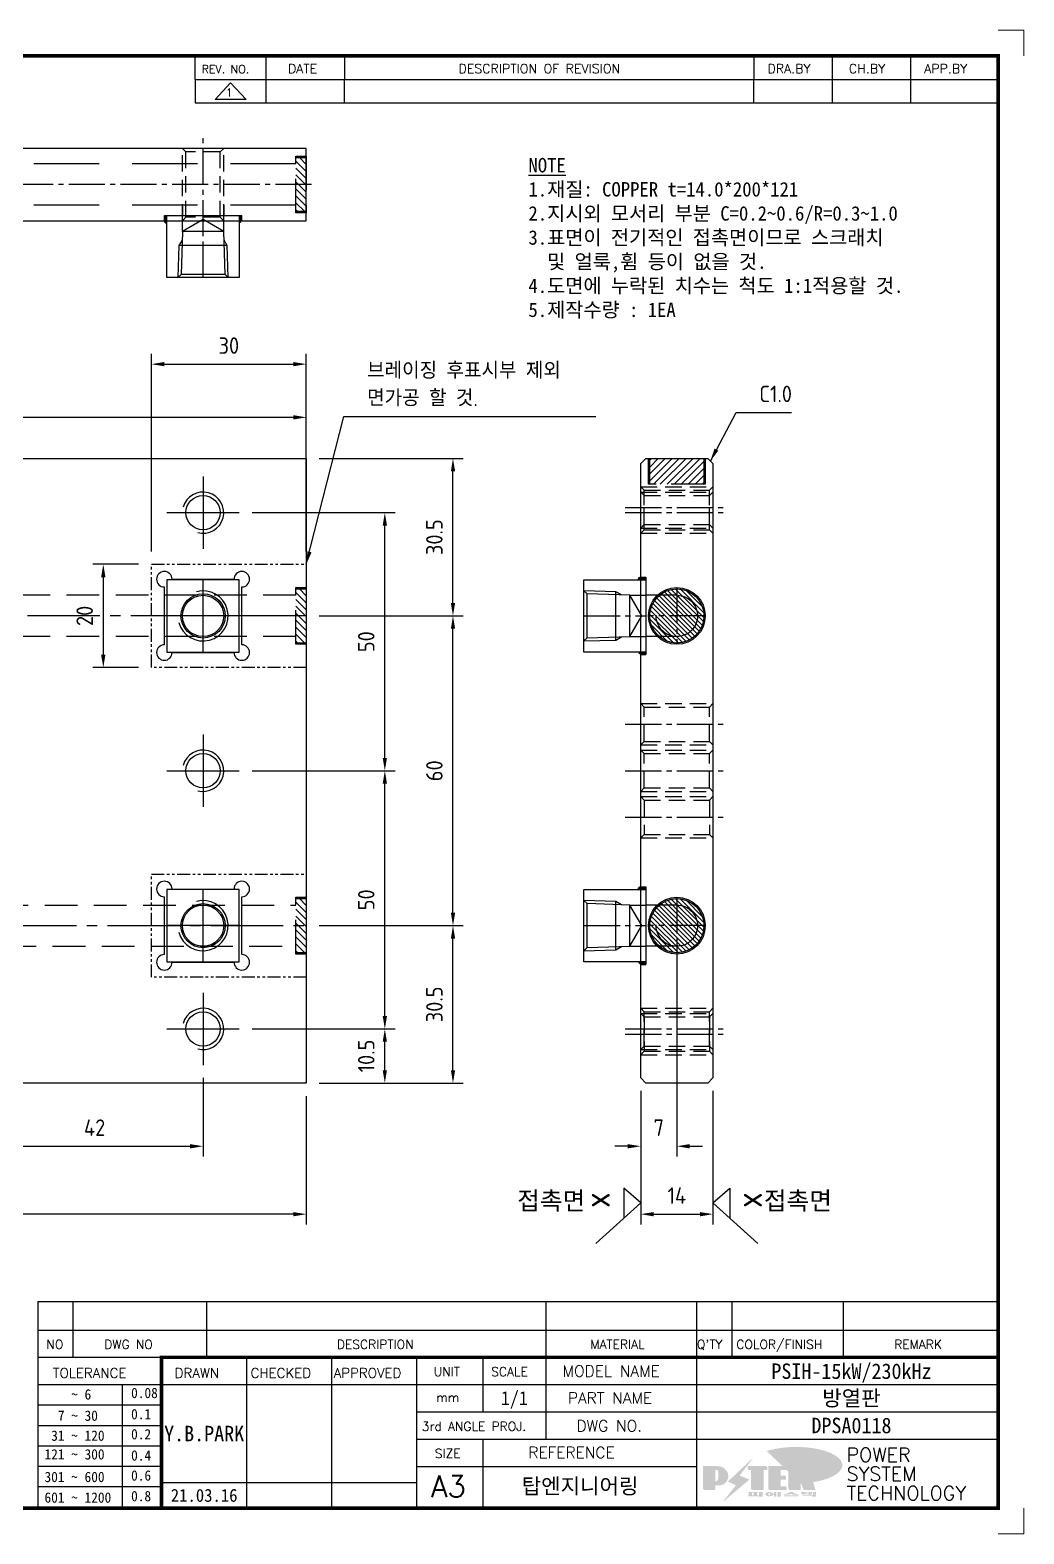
# Model space of a CAD drawing. Header units: millimetres. Extents: x -4251 to 2609, y -1673 to 4048.
# Drawn here: x -4023.9 to -3831.4, y -1277.8 to -986.5 of the extents above; entities that cross this region are included whole.
import ezdxf
from ezdxf.enums import TextEntityAlignment as Align

# ---------------------------------------------------------------- set-up
doc = ezdxf.new("R2010")
doc.units = ezdxf.units.MM
for name, pattern in [('CENTER', [50.8, 31.75, -6.35, 6.35, -6.35]), ('CENTER1', [10, 7, -1, 1, -1]), ('HIDDEN2', [4.7625, 3.175, -1.5875]), ('HIDDENX2', [19.05, 12.7, -6.35]), ('PHANTOMX2', [5, 2.5, -0.5, 0.5, -0.5, 0.5, -0.5])]:
    doc.linetypes.add(name, pattern=pattern)
for name, color, linetype in [('CENTER', 1, 'CENTER'), ('FORMAT-1', 7, 'Continuous'), ('line', 3, 'Continuous'), ('THIN', 3, 'Continuous')]:
    doc.layers.add(name, color=color, linetype=linetype)
doc.styles.add('HAN', font='')
doc.styles.add('RC', font='simplex.shx')
doc.styles.add('ROMANT', font='simplex.shx')
doc.styles.add('RT', font='simplex.shx', dxfattribs={"oblique": 15})
doc.styles.get("Standard").update_dxf_attribs({"font": 'ISOCP.SHX', "bigfont": 'WHGTXT.SHX'})
doc.styles.get('HAN').set_extended_font_data('GulimChe')
doc.dimstyles.new('PS-1', dxfattribs={"dimtxt": 3.2, "dimasz": 2.5, "dimexe": 2, "dimexo": 2.5, "dimgap": 2, "dimtad": 1, "dimtoh": 1, "dimrnd": 0.05, "dimzin": 12, "dimdsep": 46, "dimtxsty": 'Standard', "dimcen": 0, "dimclrt": 2, "dimazin": 3, "dimtfac": 1, "dimtofl": 0, "dimtmove": 0, "dimatfit": 3, "dimfxl": 0, "dimtolj": 1, "dimtzin": 0, "dimarcsym": 0})

# ---------------------------------------------------------------- blocks, each defined once
blk = doc.blocks.new('A$C3721125D')
h = blk.add_hatch(color=256)
h.paths.add_polyline_path([(0, 7), (0, 7.5), (-1, 7.5), (-1, 7)])
h.paths.add_polyline_path([(-1, 7), (-1, 7.5, 0.414214), (-1.5, 7)])
h = blk.add_hatch(color=256)
h.paths.add_polyline_path([(0, -7), (0, -7.5), (-1, -7.5), (-1, -7)])
h.paths.add_polyline_path([(-1, -7), (-1, -7.5, -0.414214), (-1.5, -7)])
at = {"color": 2, "linetype": 'HIDDENX2'}
for p, q in [((-5.8, -4.67), (-5.8, 4.67)), ((-3.08, 4), (0, 4)), ((-3.08, -4), (-3.08, 4)), ((-3.08, -4), (0, -4))]:
    blk.add_line(p, q, dxfattribs=at)
at = {"color": 1, "linetype": 'CENTER1'}
blk.add_line((-12, 0, 0), (0, 0, 0), dxfattribs=at)
at = {"color": 1}
blk.add_lwpolyline([(0, 7), (0, -7), (-12, -7), (-12, 7)], close=True, dxfattribs=at)
at = {"color": 2, "linetype": 'HIDDENX2'}
for points in [[(-4.74, 4.06), (-5.8, 4.67), (-12, 4.86)], [(-12, -4.86), (-11.4, -4.26), (-11.4, 4.26), (-12, 4.86)], [(-11.4, -4.26), (-3.08, -4), (-0.77, 0), (-3.08, 4), (-11.4, 4.26)], [(-12, -4.86), (-5.8, -4.67), (-4.74, -4.06)]]:
    blk.add_lwpolyline(points, dxfattribs=at)
blk.add_arc((-1, 7), 0.5, 90, 180)
blk = doc.blocks.new('A$C421973F8')
at = {"color": 1}
blk.add_lwpolyline([(-7, 7), (-7, -7), (7, -7), (7, 7)], close=True, dxfattribs=at)
blk.add_circle((0, 0), 4.28)
blk.add_circle((0, 0), 4, dxfattribs=at)
at = {"layer": 'CENTER'}
for p, q in [((0, -4.86), (0, 4.86)), ((4.86, 0), (-4.86, 0))]:
    blk.add_line(p, q, dxfattribs=at)
at = {"layer": 'THIN'}
blk.add_arc((0, 0), 4.86, 195, 105, dxfattribs=at)
blk = doc.blocks.new('*D536')
at = {"color": 0, "linetype": 'ByBlock', "lineweight": -2}
for p, q in [((-4032.38, -1190.44), (-4032.38, -1204.67)), ((-3990.38, -1189.44), (-3990.38, -1204.67)), ((-4029.88, -1202.67), (-3992.88, -1202.67))]:
    blk.add_line(p, q, dxfattribs=at)
at = {"color": 0}
for points in [[(-4029.88, -1202.26), (-4029.88, -1203.09), (-4032.38, -1202.67)], [(-3992.88, -1202.26), (-3992.88, -1203.09), (-3990.38, -1202.67)]]:
    blk.add_solid(points, dxfattribs=at)
at = {"layer": 'DEFPOINTS', "color": 0}
for p in [(-4032.38, -1187.94, 0), (-3990.38, -1186.94, 0), (-3990.38, -1202.67)]:
    blk.add_point(p, dxfattribs=at)
at = {"color": 2, "insert": (-4011.38, -1199.07), "char_height": 3.2, "attachment_point": 5}
blk.add_mtext('\\A1;42', dxfattribs=at)
blk = doc.blocks.new('*D541')
at = {"color": 0, "linetype": 'ByBlock', "lineweight": -2}
for p, q in [((-3980.88, -1179.94), (-3953.17, -1179.94)), ((-3955.17, -1187.94), (-3955.17, -1182.44)), ((-3967.88, -1190.44), (-3953.17, -1190.44))]:
    blk.add_line(p, q, dxfattribs=at)
at = {"color": 0}
for points in [[(-3955.58, -1182.44), (-3954.75, -1182.44), (-3955.17, -1179.94)], [(-3955.58, -1187.94), (-3954.75, -1187.94), (-3955.17, -1190.44)]]:
    blk.add_solid(points, dxfattribs=at)
at = {"layer": 'DEFPOINTS', "color": 0}
for p in [(-3983.38, -1179.94, 0), (-3955.17, -1179.94), (-3970.38, -1190.44, 0)]:
    blk.add_point(p, dxfattribs=at)
at = {"color": 2, "insert": (-3958.77, -1185.19), "char_height": 3.2, "attachment_point": 5, "rotation": 90}
blk.add_mtext('\\A1;10.5', dxfattribs=at)
blk = doc.blocks.new('*D542')
at = {"color": 0, "linetype": 'ByBlock', "lineweight": -2}
for p, q in [((-3980.88, -1129.94), (-3953.17, -1129.94)), ((-3955.17, -1177.44), (-3955.17, -1132.44)), ((-3980.88, -1179.94), (-3953.17, -1179.94))]:
    blk.add_line(p, q, dxfattribs=at)
at = {"color": 0}
for points in [[(-3955.58, -1132.44), (-3954.75, -1132.44), (-3955.17, -1129.94)], [(-3955.58, -1177.44), (-3954.75, -1177.44), (-3955.17, -1179.94)]]:
    blk.add_solid(points, dxfattribs=at)
at = {"layer": 'DEFPOINTS', "color": 0}
for p in [(-3983.38, -1129.94, 0), (-3955.17, -1129.94), (-3983.38, -1179.94, 0)]:
    blk.add_point(p, dxfattribs=at)
at = {"color": 2, "insert": (-3958.77, -1154.94), "char_height": 3.2, "attachment_point": 5, "rotation": 90}
blk.add_mtext('\\A1;50', dxfattribs=at)
blk = doc.blocks.new('*D543')
at = {"color": 0, "linetype": 'ByBlock', "lineweight": -2}
for p, q in [((-3980.88, -1079.94), (-3953.17, -1079.94)), ((-3955.17, -1127.44), (-3955.17, -1082.44)), ((-3980.88, -1129.94), (-3953.17, -1129.94))]:
    blk.add_line(p, q, dxfattribs=at)
at = {"color": 0}
for points in [[(-3955.58, -1082.44), (-3954.75, -1082.44), (-3955.17, -1079.94)], [(-3955.58, -1127.44), (-3954.75, -1127.44), (-3955.17, -1129.94)]]:
    blk.add_solid(points, dxfattribs=at)
at = {"layer": 'DEFPOINTS', "color": 0}
for p in [(-3983.38, -1079.94, 0), (-3955.17, -1079.94), (-3983.38, -1129.94, 0)]:
    blk.add_point(p, dxfattribs=at)
at = {"color": 2, "insert": (-3958.77, -1104.94), "char_height": 3.2, "attachment_point": 5, "rotation": 90}
blk.add_mtext('\\A1;50', dxfattribs=at)
blk = doc.blocks.new('*D544')
at = {"color": 0, "linetype": 'ByBlock', "lineweight": -2}
for p, q in [((-3967.88, -1159.94), (-3939.97, -1159.94)), ((-3941.97, -1187.94), (-3941.97, -1162.44)), ((-3967.88, -1190.44), (-3939.97, -1190.44))]:
    blk.add_line(p, q, dxfattribs=at)
at = {"color": 0}
for points in [[(-3942.38, -1162.44), (-3941.55, -1162.44), (-3941.97, -1159.94)], [(-3942.38, -1187.94), (-3941.55, -1187.94), (-3941.97, -1190.44)]]:
    blk.add_solid(points, dxfattribs=at)
at = {"layer": 'DEFPOINTS', "color": 0}
for p in [(-3970.38, -1159.94, 0), (-3941.97, -1159.94), (-3970.38, -1190.44, 0)]:
    blk.add_point(p, dxfattribs=at)
at = {"color": 2, "insert": (-3945.57, -1175.19), "char_height": 3.2, "attachment_point": 5, "rotation": 90}
blk.add_mtext('\\A1;30.5', dxfattribs=at)
blk = doc.blocks.new('*D545')
at = {"color": 0, "linetype": 'ByBlock', "lineweight": -2}
for p, q in [((-3967.88, -1099.94), (-3939.97, -1099.94)), ((-3941.97, -1157.44), (-3941.97, -1102.44)), ((-3967.88, -1159.94), (-3939.97, -1159.94))]:
    blk.add_line(p, q, dxfattribs=at)
at = {"color": 0}
for points in [[(-3942.38, -1102.44), (-3941.55, -1102.44), (-3941.97, -1099.94)], [(-3942.38, -1157.44), (-3941.55, -1157.44), (-3941.97, -1159.94)]]:
    blk.add_solid(points, dxfattribs=at)
at = {"layer": 'DEFPOINTS', "color": 0}
for p in [(-3970.38, -1099.94, 0), (-3941.97, -1099.94), (-3970.38, -1159.94, 0)]:
    blk.add_point(p, dxfattribs=at)
at = {"color": 2, "insert": (-3945.57, -1129.94), "char_height": 3.2, "attachment_point": 5, "rotation": 90}
blk.add_mtext('\\A1;60', dxfattribs=at)
blk = doc.blocks.new('*D546')
at = {"color": 0, "linetype": 'ByBlock', "lineweight": -2}
for p, q in [((-4170.38, -1192.94), (-4170.38, -1217.83)), ((-3970.38, -1192.94), (-3970.38, -1217.83)), ((-3972.88, -1215.83), (-4167.88, -1215.83))]:
    blk.add_line(p, q, dxfattribs=at)
at = {"color": 0}
for points in [[(-4167.88, -1215.42), (-4167.88, -1216.25), (-4170.38, -1215.83)], [(-3972.88, -1215.42), (-3972.88, -1216.25), (-3970.38, -1215.83)]]:
    blk.add_solid(points, dxfattribs=at)
at = {"layer": 'DEFPOINTS', "color": 0}
for p in [(-4170.38, -1190.44, 0), (-3970.38, -1190.44, 0), (-4170.38, -1215.83)]:
    blk.add_point(p, dxfattribs=at)
at = {"color": 2, "insert": (-4070.38, -1212.23), "char_height": 3.2, "attachment_point": 5}
blk.add_mtext('\\A1;200', dxfattribs=at)
blk = doc.blocks.new('*D548')
at = {"color": 0, "linetype": 'ByBlock', "lineweight": -2}
for p, q in [((-4148.88, -1065.26), (-4148.88, -1059.48)), ((-3970.38, -1066.94), (-3970.38, -1059.48)), ((-3972.88, -1061.48), (-4146.38, -1061.48))]:
    blk.add_line(p, q, dxfattribs=at)
at = {"color": 0}
for points in [[(-4146.38, -1061.06), (-4146.38, -1061.9), (-4148.88, -1061.48)], [(-3972.88, -1061.06), (-3972.88, -1061.9), (-3970.38, -1061.48)]]:
    blk.add_solid(points, dxfattribs=at)
at = {"layer": 'DEFPOINTS', "color": 0}
for p in [(-4148.88, -1061.48), (-4148.88, -1067.76, 0), (-3970.38, -1069.44, 0)]:
    blk.add_point(p, dxfattribs=at)
at = {"color": 2, "insert": (-4059.63, -1057.88), "char_height": 3.2, "attachment_point": 5}
blk.add_mtext('\\A1;178.5', dxfattribs=at)
blk = doc.blocks.new('*D529')
at = {"color": 0, "linetype": 'ByBlock', "lineweight": -2}
for p, q in [((-3967.88, -1069.44), (-3939.97, -1069.44)), ((-3941.97, -1097.44), (-3941.97, -1071.94)), ((-3967.88, -1099.94), (-3939.97, -1099.94))]:
    blk.add_line(p, q, dxfattribs=at)
at = {"color": 0}
for points in [[(-3942.38, -1071.94), (-3941.55, -1071.94), (-3941.97, -1069.44)], [(-3942.38, -1097.44), (-3941.55, -1097.44), (-3941.97, -1099.94)]]:
    blk.add_solid(points, dxfattribs=at)
at = {"layer": 'DEFPOINTS', "color": 0}
for p in [(-3970.38, -1069.44, 0), (-3941.97, -1069.44), (-3970.38, -1099.94, 0)]:
    blk.add_point(p, dxfattribs=at)
at = {"color": 2, "insert": (-3945.57, -1084.69), "char_height": 3.2, "attachment_point": 5, "rotation": 90}
blk.add_mtext('\\A1;30.5', dxfattribs=at)
blk = doc.blocks.new('*D549')
at = {"color": 0, "linetype": 'ByBlock', "lineweight": -2}
for p, q in [((-3898.61, -1162.44), (-3898.61, -1204.67)), ((-3905.61, -1191.94), (-3905.61, -1204.67)), ((-3908.11, -1202.67), (-3910.61, -1202.67)), ((-3896.11, -1202.67), (-3893.61, -1202.67))]:
    blk.add_line(p, q, dxfattribs=at)
at = {"color": 0}
for points in [[(-3908.11, -1202.26), (-3908.11, -1203.09), (-3905.61, -1202.67)], [(-3896.11, -1202.26), (-3896.11, -1203.09), (-3898.61, -1202.67)]]:
    blk.add_solid(points, dxfattribs=at)
at = {"layer": 'DEFPOINTS', "color": 0}
for p in [(-3898.61, -1159.94, 0), (-3905.61, -1189.44, 0), (-3898.61, -1202.67)]:
    blk.add_point(p, dxfattribs=at)
at = {"color": 2, "insert": (-3902.11, -1199.07), "char_height": 3.2, "attachment_point": 5}
blk.add_mtext('\\A1;7', dxfattribs=at)
blk = doc.blocks.new('*D530')
at = {"color": 0, "linetype": 'ByBlock', "lineweight": -2}
for p, q in [((-3905.61, -1191.94), (-3905.61, -1217.83)), ((-3891.61, -1191.94), (-3891.61, -1217.83)), ((-3903.11, -1215.83), (-3894.11, -1215.83))]:
    blk.add_line(p, q, dxfattribs=at)
at = {"color": 0}
for points in [[(-3903.11, -1215.42), (-3903.11, -1216.25), (-3905.61, -1215.83)], [(-3894.11, -1215.42), (-3894.11, -1216.25), (-3891.61, -1215.83)]]:
    blk.add_solid(points, dxfattribs=at)
at = {"layer": 'DEFPOINTS', "color": 0}
for p in [(-3905.61, -1189.44, 0), (-3891.61, -1189.44, 0), (-3891.61, -1215.83)]:
    blk.add_point(p, dxfattribs=at)
at = {"color": 2, "insert": (-3898.61, -1212.23), "char_height": 3.2, "attachment_point": 5}
blk.add_mtext('\\A1;14', dxfattribs=at)
blk = doc.blocks.new('*D550')
at = {"color": 0, "linetype": 'ByBlock', "lineweight": -2}
for p, q in [((-4000.38, -1087.44), (-4000.38, -1049.18)), ((-3997.88, -1051.18), (-3972.88, -1051.18)), ((-3970.38, -1087.44), (-3970.38, -1049.18))]:
    blk.add_line(p, q, dxfattribs=at)
at = {"color": 0}
for points in [[(-3997.88, -1050.76), (-3997.88, -1051.59), (-4000.38, -1051.18)], [(-3972.88, -1050.76), (-3972.88, -1051.59), (-3970.38, -1051.18)]]:
    blk.add_solid(points, dxfattribs=at)
at = {"layer": 'DEFPOINTS', "color": 0}
for p in [(-3970.38, -1051.18), (-4000.38, -1089.94, 0), (-3970.38, -1089.94, 0)]:
    blk.add_point(p, dxfattribs=at)
at = {"color": 2, "insert": (-3985.38, -1047.58), "char_height": 3.2, "attachment_point": 5}
blk.add_mtext('\\A1;30', dxfattribs=at)
blk = doc.blocks.new('*D551')
at = {"color": 0, "linetype": 'ByBlock', "lineweight": -2}
for p, q in [((-4002.88, -1089.94), (-4011.7, -1089.94)), ((-4009.7, -1092.44), (-4009.7, -1107.44)), ((-4002.88, -1109.94), (-4011.7, -1109.94))]:
    blk.add_line(p, q, dxfattribs=at)
at = {"color": 0}
for points in [[(-4010.12, -1092.44), (-4009.28, -1092.44), (-4009.7, -1089.94)], [(-4010.12, -1107.44), (-4009.28, -1107.44), (-4009.7, -1109.94)]]:
    blk.add_solid(points, dxfattribs=at)
at = {"layer": 'DEFPOINTS', "color": 0}
for p in [(-4000.38, -1089.94, 0), (-4009.7, -1109.94), (-4000.38, -1109.94, 0)]:
    blk.add_point(p, dxfattribs=at)
at = {"color": 2, "insert": (-4013.3, -1099.94), "char_height": 3.2, "attachment_point": 5, "rotation": 90}
blk.add_mtext('\\A1;20', dxfattribs=at)
blk = doc.blocks.new('A$C6A5E3453')
at = {"color": 1, "linetype": 'CENTER1'}
blk.add_line((0, -12, 0), (0, 0, 0), dxfattribs=at)
at = {"color": 2, "linetype": 'HIDDENX2'}
for p, q in [((-4, -3.08), (-4, 0)), ((4, -3.08), (4, 0)), ((4.67, -5.8), (-4.67, -5.8)), ((4, -3.08), (-4, -3.08))]:
    blk.add_line(p, q, dxfattribs=at)
at = {"color": 1}
blk.add_lwpolyline([(-7, 0), (7, 0), (7, -12), (-7, -12)], close=True, dxfattribs=at)
at = {"color": 2, "linetype": 'HIDDENX2'}
for points in [[(4.26, -11.4), (4, -3.08), (0, -0.77), (-4, -3.08), (-4.26, -11.4)], [(-4.06, -4.74), (-4.67, -5.8), (-4.86, -12)], [(4.86, -12), (4.67, -5.8), (4.06, -4.74)], [(4.86, -12), (4.26, -11.4), (-4.26, -11.4), (-4.86, -12)]]:
    blk.add_lwpolyline(points, dxfattribs=at)
blk = doc.blocks.new('re3')
at = {"color": 180}
for p, q in [((0, 0), (0, -4.55)), ((6.87, -0.64), (3.86, -3.91)), ((6.87, -0.64), (9.88, -3.91)), ((13.74, -4.55), (13.74, 0)), ((28.97, -4.55), (28.97, 0)), ((108.25, -4.55), (108.25, 0)), ((123.49, -4.55), (123.49, 0)), ((138.64, -4.55), (138.64, 0)), ((0, -4.55), (155.53, -4.55)), ((9.88, -3.91), (3.86, -3.91))]:
    blk.add_line(p, q, dxfattribs=at)
at = {"color": 2, "style": 'RC', "oblique": 15}
blk.add_attdef('REV.NO', text='', height=1.56, dxfattribs=at).set_placement((6.59, -2.56), align=Align.MIDDLE_CENTER)
blk.add_attdef('-1', text='', height=1.56, dxfattribs=at).set_placement((9.37, -1.66), align=Align.MIDDLE_LEFT)
at = {"color": 2, "style": 'HAN'}
for tag, p in [('REV.-DATE', (21.36, -2.28)), ('DRA.BY', (115.87, -2.28)), ('CH.BY', (131.07, -2.28)), ('APP.BY', (147.09, -2.28))]:
    blk.add_attdef(tag, text='', height=2.5, dxfattribs=at).set_placement(p, align=Align.MIDDLE_CENTER)
blk.add_attdef('DESCRIPTION-OF-REVISION', text='', height=2.5, dxfattribs=at).set_placement((31.61, -2.28), align=Align.MIDDLE_LEFT)
blk = doc.blocks.new('no3')
at = {"color": 180}
for p, q in [((0, 5.5), (0, 0)), ((0, 5.5), (186, 5.5)), ((6.79, 5.5), (6.79, 0)), ((32.74, 0.11), (32.74, 5.5)), ((98.4, 5.5), (98.4, 0)), ((127.61, 5.5), (127.61, 0)), ((134.43, 5.5), (134.43, 0)), ((155.98, 5.5), (155.98, 0))]:
    blk.add_line(p, q, dxfattribs=at)
at = {"color": 2, "style": 'RT', "oblique": 15}
blk.add_attdef('NO', text='', height=1.74, dxfattribs=at).set_placement((3.38, 2.51), align=Align.MIDDLE_CENTER)
at = {"color": 2, "style": 'HAN'}
for tag, p in [('PART-NO', (19.76, 2.75)), ('MATERIAL', (111.38, 2.75)), ("Q'TY", (131.02, 2.75)), ('COLOR/FINISH', (145.2, 2.75)), ('REMARK', (170.76, 2.75))]:
    blk.add_attdef(tag, text='', height=2.9, dxfattribs=at).set_placement(p, align=Align.MIDDLE_CENTER)
blk.add_attdef('DESCRIPTION', text='', height=2.9, dxfattribs=at).set_placement((34.51, 2.75), align=Align.MIDDLE_LEFT)
blk = doc.blocks.new('new LOGO')
at = {"layer": 'line'}
h = blk.add_hatch(color=250, dxfattribs=at)
h.paths.add_polyline_path([(44.5, 69.4), (46.6, 69.4, -0.129793), (52, 68, 0.221832), (43.6, 71.9), (41.5, 71.9), (41.5, 27.9), (43.6, 27.9, 0.02048), (44.5, 28)], flags=17)
h.paths.add_polyline_path([(44.5, 13.9), (57.3, 13.9, 0.72362), (77.1, 73.9, -0.679777), (54.3, 16.4), (41.5, 16.4), (41.5, -0.1), (3, -0.1), (3, -2.6), (44.5, -2.6)])
h.paths.add_polyline_path([(117.9, 14.2), (71.5, -44.4), (77.1, -39.6), (120.8, 15.6), (92, 28.9), (173.3, 106), (177.5, 111.4), (89.1, 27.6)])
h.paths.add_polyline_path([(162.7, 71.9), (162.7, 69.4), (172.5, 69.4), (172.5, 71.9)], flags=17)
h.paths.add_polyline_path([(217.7, 69.4), (230.5, 69.4), (230.5, 80.4), (227.5, 80.4), (227.5, 71.9), (214.7, 71.9), (214.7, -0.1), (175.5, -0.1), (175.5, -2.6), (217.7, -2.6)])
h.paths.add_polyline_path([(297.8, 46.6), (294.8, 46.6), (294.8, 37.4), (276, 37.4), (276, 10.9), (279, 10.9), (279, 34.9), (297.8, 34.9)])
h.paths.add_polyline_path([(300, 8.4), (297, 8.4), (297, -0.1), (237.5, -0.1), (237.5, -2.6), (300, -2.6)])
h.paths.add_polyline_path([(297.8, 80.4), (294.8, 80.4), (294.8, 71.9), (276, 71.9), (276, 49.1), (279, 49.1), (279, 69.4), (297.8, 69.4)])
h.paths.add_polyline_path([(350.2, 80.4), (347.2, 80.4), (347.2, 61.6), (350.2, 63.5)])
h.paths.add_polyline_path([(350.2, 26.7), (347.2, 35.2), (347.2, -0.1), (308.5, -0.1), (308.5, -2.6), (350.2, -2.6)])
h.paths.add_polyline_path([(402.7, 80.4), (396.5, 80.4), (379.6, 66.8), (400.5, -0.1), (361.8, -0.1), (362.7, -2.6), (403.5, -2.6), (382.6, 64.3)])
blk.add_hatch(color=5, dxfattribs=at).paths.add_polyline_path([(166.3, 35), (131, 49), (180.4, 112.7), (92, 28.9), (120.8, 15.6), (74.4, -43)])
h = blk.add_hatch(color=253, dxfattribs=at)
edge = h.paths.add_edge_path()
edge.add_ellipse((333.9, 86.4), major_axis=(-165.9, 0), ratio=0.39426, start_angle=111.5127, end_angle=334.469)
edge.add_ellipse((314.1, 81.2), major_axis=(-153.7, 0), ratio=0.40699, start_angle=121.3066, end_angle=327.7437, ccw=False)
edge.add_line((394, 27.8), (394.7, 25.6))
h = blk.add_hatch(color=1, dxfattribs=at)
h.paths.add_polyline_path([(41.5, 16.4), (54.3, 16.4, 1), (54.3, 82.9), (0, 82.9), (0, -0.1), (41.5, -0.1)])
h.paths.add_polyline_path([(41.5, 27.9), (41.5, 71.9), (43.6, 71.9, -0.414214), (54.6, 60.9), (54.6, 38.9, -0.414214), (43.6, 27.9)], flags=16)
h.paths.add_polyline_path([(214.7, 71.9), (227.5, 71.9), (227.5, 82.9), (159.7, 82.9), (159.7, 71.9), (172.5, 71.9), (172.5, -0.1), (214.7, -0.1)])
h.paths.add_polyline_path([(276, 37.4), (294.8, 37.4), (294.8, 49.1), (276, 49.1), (276, 71.9), (294.8, 71.9), (294.8, 82.9), (234.5, 82.9), (234.5, -0.1), (297, -0.1), (297, 10.9), (276, 10.9)])
h.paths.add_polyline_path([(347.2, 35.2), (359.7, -0.1), (400.5, -0.1), (379.6, 66.8), (399.7, 82.9), (380.6, 82.9), (347.2, 61.6), (347.2, 82.9), (305.5, 82.9), (305.5, -0.1), (347.2, -0.1)])
h = blk.add_hatch(color=250, dxfattribs=at)
edge = h.paths.add_edge_path()
edge.add_ellipse((237.8, -17.6), major_axis=(-14.3, 0), ratio=0.526336, start_angle=192.2456, end_angle=269.0748)
edge.add_line((238.1, -10.1), (237.6, -10.1))
edge.add_ellipse((237.8, -17.6), major_axis=(-14.3, 0), ratio=0.526336, start_angle=270.9252, end_angle=449.0748)
edge.add_line((237.6, -25.1), (238.1, -25.1))
edge.add_ellipse((237.8, -17.6), major_axis=(-14.3, 0), ratio=0.526336, start_angle=450.9252, end_angle=527.7544)
edge.add_line((251.7, -19.2), (254.1, -19.2))
edge.add_line((254.1, -19.2), (254.1, -27.1))
edge.add_line((254.1, -27.1), (263.1, -27.1))
edge.add_line((263.1, -27.1), (263.1, -10.1))
edge.add_line((263.1, -10.1), (254.1, -10.1))
edge.add_line((254.1, -10.1), (254.1, -16))
edge.add_line((254.1, -16), (251.7, -16))
h.paths.add_polyline_path([(241, -16.4), (241, -18.7, -1), (234.4, -18.7), (234.4, -16.4, -1)], flags=16)
h.paths.add_polyline_path([(278.2, -10.1), (268.1, -10.1), (268.1, -27.1), (278.2, -27.1)])
h.paths.add_polyline_path([(310.3, -10.1), (310.3, -11.1, -0.157169), (289.3, -17.5), (294, -19.9, 0.128407), (316.3, -15.9, 0.128407), (338.6, -19.9), (343.3, -17.5, -0.157169), (322.2, -11.1), (322.2, -10.1)])
h.paths.add_polyline_path([(342.1, -25.1), (342.1, -22.3), (290.4, -22.3), (290.4, -25.1)])
h.paths.add_polyline_path([(352, -10.1), (352, -16.2, 0.414214), (354, -18.2), (378.7, -18.2), (378.7, -19.6), (390.2, -19.6), (390.2, -10.1), (378.7, -10.1), (378.7, -13.6), (374.7, -13.6), (374.7, -15.1), (378.7, -15.1), (378.7, -16.2), (364.7, -16.2), (364.7, -15.1), (371.2, -15.1), (371.2, -13.6), (364.7, -13.6), (364.7, -12.6), (374.7, -12.6), (374.7, -10.1)])
h.paths.add_polyline_path([(393.8, -10.1), (393.8, -19.6), (405, -19.6), (405, -10.1)])
h.paths.add_polyline_path([(405, -27.1), (405, -20.9), (356.8, -20.9), (356.8, -23), (391.8, -23), (391.8, -27.1)])
h.paths.add_polyline_path([(200.4, -10.1), (200.4, -22.3), (193.2, -22.3), (193.2, -12.6), (196.6, -12.6), (196.6, -10.1), (161, -10.1), (161, -12.6), (164.5, -12.6), (164.5, -22.3), (161, -22.3), (161, -25.1), (200.4, -25.1), (200.4, -27.1), (213.9, -27.1), (213.9, -10.1)])
h.paths.add_polyline_path([(182, -12.6), (175.6, -12.6), (175.6, -22.3), (182, -22.3)], flags=17)
blk = doc.blocks.new('format-3')
at = {"color": 3, "lineweight": 9}
for p, q in [((414.5, 291.3), (419.5, 291.3)), ((419.5, 286.3), (419.5, 291.3)), ((419.5, 5), (419.5, 0)), ((414.5, 0), (419.5, 0))]:
    blk.add_line(p, q, dxfattribs=at)
at = {"color": 180}
for p, q in [((258.97, 281.75), (258.97, 286.3)), ((272.71, 281.75), (272.71, 286.3)), ((287.94, 281.75), (287.94, 286.3)), ((367.22, 281.75), (367.22, 286.3)), ((382.45, 281.75), (382.45, 286.3)), ((397.61, 281.75), (397.61, 286.3)), ((258.97, 281.75), (414.5, 281.75)), ((228.5, 39.49), (228.5, 5)), ((228.5, 39.49), (414.5, 39.49)), ((235.29, 39.49), (235.29, 34.21)), ((261.24, 34.21), (261.24, 39.49)), ((326.9, 39.49), (326.9, 34.21)), ((356.11, 39.49), (356.11, 34.21)), ((362.93, 39.49), (362.93, 34.21)), ((384.48, 39.49), (384.48, 34.21)), ((228.5, 34.21), (252.48, 34.21)), ((268.96, 5), (268.96, 34.21)), ((285.45, 5), (285.45, 34.21)), ((301.94, 5), (301.94, 34.21)), ((314.72, 34.21), (314.72, 23.65)), ((326.9, 34.21), (326.9, 18.37)), ((356.11, 34.21), (356.11, 5)), ((228.5, 28.93), (252.48, 28.93)), ((244.89, 5.23), (244.89, 28.93)), ((252.48, 28.93), (414.5, 28.93)), ((228.5, 24.98), (252.48, 24.98)), ((301.94, 23.65), (414.5, 23.65)), ((228.5, 21.03), (252.48, 21.03)), ((301.94, 18.37), (414.5, 18.37)), ((314.72, 18.37), (314.72, 5)), ((228.5, 17.08), (252.48, 17.08)), ((228.5, 13.13), (252.48, 13.13)), ((301.94, 13.09), (356.11, 13.09)), ((228.5, 9.18), (252.48, 9.18)), ((252.48, 9.95), (301.94, 9.95))]:
    blk.add_line(p, q, dxfattribs=at)
at = {"const_width": 0.7}
blk.add_lwpolyline([(252.48, 5), (252.48, 34.21), (414.5, 34.21)], dxfattribs=at)
at = {"layer": 'FORMAT-1', "const_width": 0.7}
blk.add_lwpolyline([(13, 5), (13, 286.3), (414.5, 286.3), (414.5, 5)], close=True, dxfattribs=at)
at = {"xscale": 0.05400000000000027, "yscale": 0.05400000000000027, "zscale": 0.05400000000000027}
blk.add_blockref('new LOGO', (357.35, 8.65), dxfattribs=at)
at = {"color": 2}
for s, height, style, p in [('REV. NO.', 1.56, 'RC', (260.23, 282.95)), ('DATE', 1.788, 'RC', (276.95, 282.94)), ('DESCRIPTION OF REVISION', 1.7875, 'RC', (309.98, 282.94)), ('DRA.BY', 1.788, 'RC', (369.83, 282.94)), ('CH.BY', 1.788, 'RC', (385.59, 282.94)), ('APP.BY', 1.788, 'RC', (400.18, 282.94)), ('COLOR/FINISH', 1.7424, 'RC', (363.8, 35.83)), ('NO', 1.742, 'RC', (230.16, 35.83)), ('DWG NO', 1.742, 'RC', (241.36, 35.83)), ('DESCRIPTION', 1.7424, 'RC', (286.43, 35.83)), ('MATERIAL', 1.742, 'RC', (335.52, 35.83)), ("Q'TY", 1.742, 'RC', (356.17, 35.83)), ('REMARK', 1.742, 'RC', (394.37, 35.83)), (' TOLERANCE', 1.9, 'RC', (230.11, 30.22)), ('DRAWN', 1.9, 'RC', (255, 30.22)), ('CHECKED', 1.9, 'RC', (269.71, 30.22)), ('APPROVED', 1.9, 'RC', (285.8, 30.22)), ('UNIT', 1.742, 'RC', (305.19, 30.55)), ('SCALE', 1.742, 'RC', (316.32, 30.55)), ('MODEL NAME', 2.178, 'RC', (330.12, 30.46)), ('    ~ 6', 2, 'HAN', (229.8, 26.03)), ('0.08', 2, 'HAN', (246.57, 26.31)), ('mm', 1.742, 'RC', (305.67, 25.56)), ('PART NAME', 2.178, 'RC', (331.17, 25.24)), ('  7 ~ 30', 2, 'HAN', (229.8, 21.91)), ('0.1', 2, 'HAN', (246.57, 22.2)), ('3rd ANGLE PROJ.', 1.7424, 'RC', (302.87, 19.97)), ('DWG NO.', 2.178, 'RC', (332.84, 19.85)), (' 31 ~ 120', 2, 'HAN', (229.8, 18.04)), ('0.2', 2, 'HAN', (246.57, 18.32)), ('121 ~ 300', 2, 'HAN', (229.8, 14.42)), ('0.4', 2, 'HAN', (246.57, 14.2)), ('SIZE', 1.742, 'RC', (305.39, 14.71)), ('REFERENCE', 2.178, 'RC', (323.52, 14.69)), ('301 ~ 600', 2, 'HAN', (229.8, 10.04)), ('0.6', 2, 'HAN', (246.57, 10.32)), ('601 ~ 1200', 2, 'HAN', (229.8, 6.05)), ('0.8', 2, 'HAN', (246.57, 6.33))]:
    blk.add_text(s, height=height, dxfattribs=dict(at, style=style)).set_placement(p)
at = {"style": 'ROMANT'}
for s, p in [('POWER', (385.15, 13.96)), ('SYSTEM', (385.15, 10.31)), ('TECHNOLOGY', (385.15, 6.56))]:
    blk.add_text(s, height=2.7, dxfattribs=at).set_placement(p)
at = {"color": 2, "lineweight": 25, "style": 'RC'}
blk.add_text('A3', height=4.182, dxfattribs=at).set_placement((304.61, 7.14))
at = {"style": 'HAN'}
for tag, height, p in [('MODEL-NAME', 3, (386.1, 31.53)), ('SCALE', 2.7, (320.81, 26.29)), ('PART-NAME', 3, (386.1, 26.29)), ('DRA-BY', 3, (260.72, 19.44)), ('CH-BY', 3, (277.21, 19.44)), ('APP-BY', 3, (293.7, 19.44)), ('DWG-NO', 3, (386.1, 21.01)), ('CH-DATE', 2.5, (277.21, 7.47)), ('관련업체', 3, (333.52, 9.26)), ('DRA-DATE', 2.5, (260.72, 7.47)), ('APP-DATE', 2.5, (293.7, 7.47))]:
    blk.add_attdef(tag, text='', height=height, dxfattribs=at).set_placement(p, align=Align.MIDDLE_CENTER)

msp = doc.modelspace()

# ---------------------------------------------------------------- hatches: boundary and pattern name
at = {"linetype": 'HIDDEN2', "ltscale": 2}
h = msp.add_hatch(dxfattribs=at)
h.set_pattern_fill('ANSI31', color=2, scale=0.3, angle=-90)
h.set_pattern_definition([(315, (-4299.70615, 1569.0859), (0.6735192, 0.6735192), [])])
h.paths.add_polyline_path([(-3970.3766, -1011.1397), (-3970.3766, -1021.6397), (-3972.3766, -1021.6397), (-3972.3766, -1011.1397)])
h = msp.add_hatch(color=256)
h.paths.add_polyline_path([(-3997.3766, -1022.3897), (-3997.8766, -1022.3897), (-3997.8766, -1023.3897), (-3997.3766, -1023.3897)])
h.paths.add_polyline_path([(-3997.3766, -1023.3897), (-3997.8766, -1023.3897, 0.41421356), (-3997.3766, -1023.8897)])
h = msp.add_hatch(color=256)
h.paths.add_polyline_path([(-3983.3766, -1022.3897), (-3982.8766, -1022.3897), (-3982.8766, -1023.3897), (-3983.3766, -1023.3897)])
h.paths.add_polyline_path([(-3983.3766, -1023.3897), (-3982.8766, -1023.3897, -0.41421356), (-3983.3766, -1023.8897)])
h = msp.add_hatch(dxfattribs=at)
h.set_pattern_fill('ANSI31', color=2, scale=0.3)
h.set_pattern_definition([(45, (-6484.085, -1401.7718), (-0.6735192, 0.6735192), [])])
h.paths.add_polyline_path([(-3903.8595, -1069.4422), (-3893.3595, -1069.4422), (-3893.3595, -1074.4422), (-3903.8595, -1074.4422)])
h = msp.add_hatch(dxfattribs=at)
h.set_pattern_fill('ANSI31', color=2, scale=0.3, angle=-90)
h.set_pattern_definition([(315, (-4299.70615, 1485.5333), (0.6735192, 0.6735192), [])])
h.paths.add_polyline_path([(-3970.3766, -1094.6922), (-3970.3766, -1105.1922), (-3972.3766, -1105.1922), (-3972.3766, -1094.6922)])
h = msp.add_hatch()
h.set_pattern_fill('ANSI31', color=4, scale=0.2, angle=-90)
h.set_pattern_definition([(315, (-4758.9142, 1240.7531), (0.4490128, 0.4490128), [])])
edge = h.paths.add_edge_path()
edge.add_arc((-3898.6095, -1099.9422), 5.25, 0, 360)
h = msp.add_hatch(dxfattribs=at)
h.set_pattern_fill('ANSI31', color=2, scale=0.3, angle=-90)
h.set_pattern_definition([(315, (-4299.70615, 1425.5333), (0.6735192, 0.6735192), [])])
h.paths.add_polyline_path([(-3970.3766, -1154.6922), (-3970.3766, -1165.1922), (-3972.3766, -1165.1922), (-3972.3766, -1154.6922)])
h = msp.add_hatch()
h.set_pattern_fill('ANSI31', color=4, scale=0.2, angle=-90)
h.set_pattern_definition([(315, (-4758.9142, 1180.7531), (0.4490128, 0.4490128), [])])
edge = h.paths.add_edge_path()
edge.add_arc((-3898.6095, -1159.9422), 5.25, 0, 360)

# ---------------------------------------------------------------- linework, layer by layer
at = {"color": 1, "linetype": 'CENTER1'}
for p, q in [((-3990.3766, -1026.3897, 0), (-3990.3766, -1006.3897, 0)), ((-3969.3766, -1016.3897, 0), (-4154.3766, -1016.3897, 0)), ((-3908.6095, -1078.9422, 0), (-3888.6095, -1078.9422, 0)), ((-3898.6095, -1094.4422, 0), (-3898.6095, -1105.4422, 0)), ((-3893.1095, -1099.9422, 0), (-3904.1095, -1099.9422, 0)), ((-3908.6095, -1120.9422, 0), (-3888.6095, -1120.9422, 0)), ((-3908.6095, -1138.9422, 0), (-3888.6095, -1138.9422, 0)), ((-3898.6095, -1154.4422, 0), (-3898.6095, -1165.4422, 0)), ((-3893.1095, -1159.9422, 0), (-3904.1095, -1159.9422, 0)), ((-3908.6095, -1180.9422, 0), (-3888.6095, -1180.9422, 0))]:
    msp.add_line(p, q, dxfattribs=at)
at = {"color": 6}
for p, q in [((-3970.3766, -1009.3897, 0), (-4170.3766, -1009.3897, 0)), ((-3970.3766, -1023.3897, 0), (-3970.3766, -1009.3897, 0)), ((-4170.3766, -1023.3897, 0), (-3970.3766, -1023.3897, 0)), ((-3905.6095, -1070.4422, 0), (-3904.6095, -1069.4422, 0)), ((-3905.6095, -1189.4422, 0), (-3905.6095, -1070.4422, 0)), ((-3904.6095, -1069.4422, 0), (-3892.6095, -1069.4422, 0)), ((-3892.6095, -1069.4422, 0), (-3891.6095, -1070.4422, 0)), ((-3891.6095, -1070.4422, 0), (-3891.6095, -1189.4422, 0)), ((-3997.8766, -1105.5422, 0), (-3997.8766, -1094.3422, 0)), ((-3996.3766, -1092.8422, 0), (-3984.3766, -1092.8422, 0)), ((-3996.3766, -1152.8422, 0), (-3984.3766, -1152.8422, 0)), ((-3997.8766, -1165.5422, 0), (-3997.8766, -1154.3422, 0)), ((-3904.6095, -1190.4422, 0), (-3905.6095, -1189.4422, 0)), ((-3892.6095, -1190.4422, 0), (-3904.6095, -1190.4422, 0)), ((-3892.6095, -1190.4422, 0), (-3891.6095, -1189.4422, 0))]:
    msp.add_line(p, q, dxfattribs=at)
at = {"color": 2, "linetype": 'HIDDEN2'}
for p, q in [((-3994.3766, -1023.3897, 0), (-3994.3766, -1009.3897, 0)), ((-3993.7, -1022.7131, 0), (-3993.7, -1010.0663, 0)), ((-3987.0532, -1022.7131, 0), (-3987.0532, -1010.0663, 0)), ((-3986.3766, -1023.3897, 0), (-3986.3766, -1009.3897, 0)), ((-3905.6095, -1074.9422, 0), (-3891.6095, -1074.9422, 0)), ((-3904.9329, -1075.6188, 0), (-3892.286, -1075.6188, 0)), ((-3905.6095, -1082.9422, 0), (-3891.6095, -1082.9422, 0)), ((-3904.9329, -1082.2656, 0), (-3892.286, -1082.2656, 0)), ((-3905.6095, -1116.9422, 0), (-3891.6095, -1116.9422, 0)), ((-3904.9329, -1117.6188, 0), (-3892.286, -1117.6188, 0)), ((-3904.9329, -1124.2656, 0), (-3892.286, -1124.2656, 0)), ((-3905.6095, -1124.9422, 0), (-3891.6095, -1124.9422, 0)), ((-3905.6095, -1134.9422, 0), (-3891.6095, -1134.9422, 0)), ((-3904.9329, -1135.6188, 0), (-3892.286, -1135.6188, 0)), ((-3905.6095, -1142.9422, 0), (-3891.6095, -1142.9422, 0)), ((-3904.9329, -1142.2656, 0), (-3892.286, -1142.2656, 0)), ((-3905.6095, -1176.9422, 0), (-3891.6095, -1176.9422, 0)), ((-3904.9329, -1177.6188, 0), (-3892.286, -1177.6188, 0)), ((-3905.6095, -1184.9422, 0), (-3891.6095, -1184.9422, 0)), ((-3904.9329, -1184.2656, 0), (-3892.286, -1184.2656, 0))]:
    msp.add_line(p, q, dxfattribs=at)
at = {"color": 2, "linetype": 'HIDDENX2'}
for p, q in [((-3972.3766, -1012.3897, 0), (-4148.9131, -1012.3897, 0)), ((-3972.3766, -1020.3897, 0), (-4148.8766, -1020.3897, 0)), ((-3997.8766, -1023.3897, 0), (-3997.8766, -1022.3897, 0)), ((-3982.8766, -1023.3897, 0), (-3982.8766, -1022.3897, 0)), ((-3905.6095, -1092.4422, 0), (-3904.6095, -1092.4422, 0)), ((-3898.6095, -1095.9422, 0), (-3904.6095, -1095.9422, 0)), ((-3898.6095, -1103.9422, 0), (-3904.6095, -1103.9422, 0)), ((-3905.6095, -1107.4422, 0), (-3904.6095, -1107.4422, 0)), ((-3905.6095, -1152.4422, 0), (-3904.6095, -1152.4422, 0)), ((-3898.6095, -1155.9422, 0), (-3904.6095, -1155.9422, 0)), ((-3898.6095, -1163.9422, 0), (-3904.6095, -1163.9422, 0)), ((-3905.6095, -1167.4422, 0), (-3904.6095, -1167.4422, 0))]:
    msp.add_line(p, q, dxfattribs=at)
at = {"color": 2}
for p, q in [((-3997.8766, -1022.3897, 0), (-3982.8766, -1022.3897, 0)), ((-3904.6095, -1092.4422, 0), (-3904.6095, -1107.4422, 0)), ((-3904.6095, -1152.4422, 0), (-3904.6095, -1167.4422, 0))]:
    msp.add_line(p, q, dxfattribs=at)
at = {"color": 250, "linetype": 'HIDDENX2'}
for p, q in [((-3994.3766, -1020.3897, 0), (-3994.3766, -1022.3897, 0)), ((-3986.3766, -1020.3897, 0), (-3986.3766, -1022.3897, 0))]:
    msp.add_line(p, q, dxfattribs=at)
at = {"color": 250, "linetype": 'HIDDEN2'}
for p, q in [((-3905.6095, -1075.9422, 0), (-3891.6095, -1075.9422, 0)), ((-3904.9329, -1076.6188, 0), (-3892.286, -1076.6188, 0)), ((-3904.9329, -1083.2656, 0), (-3892.286, -1083.2656, 0)), ((-3905.6095, -1083.9422, 0), (-3891.6095, -1083.9422, 0)), ((-3905.6095, -1125.9422, 0), (-3891.6095, -1125.9422, 0)), ((-3904.9329, -1126.6188, 0), (-3892.286, -1126.6188, 0)), ((-3905.6095, -1133.9422, 0), (-3891.6095, -1133.9422, 0)), ((-3904.9329, -1133.2656, 0), (-3892.286, -1133.2656, 0)), ((-3905.6095, -1175.9422, 0), (-3891.6095, -1175.9422, 0)), ((-3904.9329, -1176.6188, 0), (-3892.286, -1176.6188, 0)), ((-3905.6095, -1183.9422, 0), (-3891.6095, -1183.9422, 0)), ((-3904.9329, -1183.2656, 0), (-3892.286, -1183.2656, 0))]:
    msp.add_line(p, q, dxfattribs=at)
at = {"color": 250, "linetype": 'CENTER1'}
for p, q in [((-3908.6095, -1079.9422, 0), (-3888.6095, -1079.9422, 0)), ((-3908.6095, -1129.9422, 0), (-3888.6095, -1129.9422, 0)), ((-3908.6095, -1179.9422, 0), (-3888.6095, -1179.9422, 0))]:
    msp.add_line(p, q, dxfattribs=at)
at = {"color": 2, "linetype": 'HIDDEN2', "ltscale": 2}
for p, q in [((-3972.3766, -1095.9422, 0), (-4144.8766, -1095.9422, 0)), ((-3972.3766, -1103.9422, 0), (-4144.8766, -1103.9422, 0)), ((-4144.8766, -1155.9422, 0), (-3972.3766, -1155.9422, 0)), ((-4152.8766, -1163.9422, 0), (-3972.3766, -1163.9422, 0))]:
    msp.add_line(p, q, dxfattribs=at)
for p, q in [((-3908.8724, -1210.7604), (-3908.8724, -1216.5921)), ((-3905.6095, -1213.6338), (-3908.8724, -1210.7604)), ((-3891.6095, -1213.6338), (-3888.3465, -1210.7604)), ((-3888.3465, -1210.7604), (-3888.3465, -1216.5921)), ((-3905.6095, -1213.6338), (-3914.2961, -1221.5095)), ((-3891.6095, -1213.6338), (-3882.9228, -1221.5095))]:
    msp.add_line(p, q)
at = {"color": 2, "linetype": 'HIDDEN2', "elevation": 0}
for points in [[(-3986.3766, -1009.3897), (-3987.0532, -1010.0663), (-3993.7, -1010.0663), (-3994.3766, -1009.3897)], [(-3986.3766, -1023.3897), (-3987.0532, -1022.7131), (-3993.7, -1022.7131), (-3994.3766, -1023.3897)], [(-3905.6095, -1082.9422), (-3904.9329, -1082.2656), (-3904.9329, -1075.6188), (-3905.6095, -1074.9422)], [(-3891.6095, -1082.9422), (-3892.286, -1082.2656), (-3892.286, -1075.6188), (-3891.6095, -1074.9422)], [(-3905.6095, -1124.9422), (-3904.9329, -1124.2656), (-3904.9329, -1117.6188), (-3905.6095, -1116.9422)], [(-3891.6095, -1124.9422), (-3892.286, -1124.2656), (-3892.286, -1117.6188), (-3891.6095, -1116.9422)], [(-3905.6095, -1134.9422), (-3904.9329, -1135.6188), (-3904.9329, -1142.2656), (-3905.6095, -1142.9422)], [(-3891.6095, -1134.9422), (-3892.286, -1135.6188), (-3892.286, -1142.2656), (-3891.6095, -1142.9422)], [(-3905.6095, -1176.9422), (-3904.9329, -1177.6188), (-3904.9329, -1184.2656), (-3905.6095, -1184.9422)], [(-3891.6095, -1176.9422), (-3892.286, -1177.6188), (-3892.286, -1184.2656), (-3891.6095, -1184.9422)]]:
    msp.add_lwpolyline(points, dxfattribs=at)
at = {"color": 2, "linetype": 'HIDDEN2', "ltscale": 2, "elevation": 0}
for points in [[(-3970.3766, -1010.8897), (-3970.3766, -1021.8897), (-3972.3766, -1021.8897), (-3972.3766, -1010.8897)], [(-3970.3766, -1011.1397), (-3970.3766, -1021.6397), (-3972.3766, -1021.6397), (-3972.3766, -1011.1397)], [(-3904.1095, -1069.4422), (-3893.1095, -1069.4422), (-3893.1095, -1074.4422), (-3904.1095, -1074.4422)], [(-3903.8595, -1069.4422), (-3893.3595, -1069.4422), (-3893.3595, -1074.4422), (-3903.8595, -1074.4422)], [(-3970.3766, -1094.4422), (-3970.3766, -1105.4422), (-3972.3766, -1105.4422), (-3972.3766, -1094.4422)], [(-3970.3766, -1094.6922), (-3970.3766, -1105.1922), (-3972.3766, -1105.1922), (-3972.3766, -1094.6922)], [(-3970.3766, -1154.4422), (-3970.3766, -1165.4422), (-3972.3766, -1165.4422), (-3972.3766, -1154.4422)], [(-3970.3766, -1154.6922), (-3970.3766, -1165.1922), (-3972.3766, -1165.1922), (-3972.3766, -1154.6922)]]:
    msp.add_lwpolyline(points, close=True, dxfattribs=at)
at = {"color": 1, "linetype": 'CENTER1', "ltscale": 2, "elevation": 0}
for points in [[(-4148.8766, -1067.7615), (-4148.8766, -1159.9422), (-3970.3766, -1159.9422)], [(-3970.3766, -1099.9422), (-4148.8766, -1099.9422)]]:
    msp.add_lwpolyline(points, dxfattribs=at)
at = {"color": 6, "elevation": 0}
msp.add_lwpolyline([(-4170.3766, -1069.4422), (-3970.3766, -1069.4422), (-3970.3766, -1190.4422), (-4170.3766, -1190.4422)], close=True, dxfattribs=at)
at = {"color": 250, "linetype": 'HIDDEN2', "elevation": 0}
for points in [[(-3905.6095, -1083.9422), (-3904.9329, -1083.2656), (-3904.9329, -1076.6188), (-3905.6095, -1075.9422)], [(-3891.6095, -1083.9422), (-3892.286, -1083.2656), (-3892.286, -1076.6188), (-3891.6095, -1075.9422)], [(-3905.6095, -1133.9422), (-3904.9329, -1133.2656), (-3904.9329, -1126.6188), (-3905.6095, -1125.9422)], [(-3891.6095, -1133.9422), (-3892.286, -1133.2656), (-3892.286, -1126.6188), (-3891.6095, -1125.9422)], [(-3905.6095, -1183.9422), (-3904.9329, -1183.2656), (-3904.9329, -1176.6188), (-3905.6095, -1175.9422)], [(-3891.6095, -1183.9422), (-3892.286, -1183.2656), (-3892.286, -1176.6188), (-3891.6095, -1175.9422)]]:
    msp.add_lwpolyline(points, dxfattribs=at)
at = {"color": 1, "linetype": 'PHANTOMX2', "elevation": 0}
for points in [[(-3970.3766, -1109.9431), (-4000.3766, -1109.9431), (-4000.3766, -1089.9431), (-3970.3766, -1089.9431)], [(-3970.3774, -1169.9422), (-4000.3774, -1169.9422), (-4000.3774, -1149.9422), (-3970.3774, -1149.9422)]]:
    msp.add_lwpolyline(points, dxfattribs=at)
at = {"color": 6, "elevation": 0}
for points in [[(-3982.8766, -1105.5422), (-3982.8766, -1094.3422)], [(-3982.8766, -1165.5422), (-3982.8766, -1154.3422)]]:
    msp.add_lwpolyline(points, dxfattribs=at)
for points in [[(-3997.8766, -1105.5422, 2.41421356), (-3996.3766, -1107.0422), (-3984.3766, -1107.0422, 2.41421356), (-3982.8766, -1105.5422)], [(-3997.8766, -1165.5422, 2.41421356), (-3996.3766, -1167.0422), (-3984.3766, -1167.0422, 2.41421356), (-3982.8766, -1165.5422)]]:
    msp.add_lwpolyline(points, format="xyb", dxfattribs=at)
at = {"ltscale": 10}
for centre in [(-3990.3766, -1079.9422, 0), (-3990.3766, -1129.9422, 0), (-3990.3766, -1179.9422, 0)]:
    msp.add_circle(centre, 3.3234, dxfattribs=at)
at = {"color": 6}
for centre, radius in [((-3898.6095, -1099.9422, 0), 5.5), ((-3990.3766, -1099.9422, 0), 4), ((-3990.3766, -1159.9422, 0), 4), ((-3898.6095, -1159.9422, 0), 5.5)]:
    msp.add_circle(centre, radius, dxfattribs=at)
at = {"color": 4}
for centre in [(-3898.6095, -1099.9422, 0), (-3898.6095, -1159.9422, 0)]:
    msp.add_circle(centre, 5.25, dxfattribs=at)
at = {"color": 2, "linetype": 'HIDDENX2'}
for centre in [(-3898.6095, -1099.9422, 0), (-3898.6095, -1159.9422, 0)]:
    msp.add_circle(centre, 4, dxfattribs=at)
msp.add_arc((-3997.3766, -1023.3897, 0), 0.5, 180, 270)
at = {"color": 6}
for centre, start, end in [((-3997.8766, -1092.8422, 0), 0, 270), ((-3982.8766, -1092.8422, 0), 270, 180), ((-3997.8766, -1152.8422, 0), 0, 270), ((-3982.8766, -1152.8422, 0), 270, 180)]:
    msp.add_arc(centre, 1.5, start, end, dxfattribs=at)
at = {"layer": 'CENTER', "ltscale": 10}
for p, q in [((-3990.3766, -1072.9422, 0), (-3990.3766, -1086.9422, 0)), ((-3997.3766, -1079.9422, 0), (-3983.3766, -1079.9422, 0)), ((-3990.3766, -1122.9422, 0), (-3990.3766, -1136.9422, 0)), ((-3997.3766, -1129.9422, 0), (-3983.3766, -1129.9422, 0)), ((-3990.3766, -1172.9422, 0), (-3990.3766, -1186.9422, 0)), ((-3997.3766, -1179.9422, 0), (-3983.3766, -1179.9422, 0))]:
    msp.add_line(p, q, dxfattribs=at)
at = {"layer": 'CENTER', "color": 1}
for p, q in [((-3990.3766, -1107.0422, 0), (-3990.3766, -1092.8422, 0)), ((-3983.2758, -1099.9431, 0), (-3997.4758, -1099.9431, 0)), ((-3990.3766, -1167.0422, 0), (-3990.3766, -1152.8422, 0)), ((-3983.2758, -1159.9431, 0), (-3997.4758, -1159.9431, 0))]:
    msp.add_line(p, q, dxfattribs=at)
at = {"layer": 'THIN', "ltscale": 10}
for centre in [(-3990.3766, -1079.9422, 0), (-3990.3766, -1129.9422, 0), (-3990.3766, -1179.9422, 0)]:
    msp.add_arc(centre, 4, 255, 165, dxfattribs=at)

# ---------------------------------------------------------------- block references
ref = msp.add_blockref('format-3', (-4250.8841, -1277.7657, 0))
ref.add_attrib('DRA-DATE', '21.03.16', dxfattribs={"height": 2.5, "style": 'HAN'}).set_placement((-3990.1641, -1270.2907, 0), align=Align.MIDDLE_CENTER)
ref.add_attrib('DRA-BY', 'Y.B.PARK', dxfattribs={"height": 3, "style": 'HAN'}).set_placement((-3990.1641, -1258.3236, 0), align=Align.MIDDLE_CENTER)
ref.add_attrib('MODEL-NAME', 'PSIH-15kW/230kHz', dxfattribs={"lineweight": 35, "height": 3, "style": 'HAN'}).set_placement((-3864.7887, -1246.2406, 0), align=Align.MIDDLE_CENTER)
ref.add_attrib('PART-NAME', '방열판', dxfattribs={"lineweight": 35, "height": 3, "style": 'HAN'}).set_placement((-3864.7887, -1251.4715, 0), align=Align.MIDDLE_CENTER)
ref.add_attrib('PART-NO', 'DPSA0118', dxfattribs={"lineweight": 35, "height": 3, "style": 'HAN'}).set_placement((-3864.7887, -1256.7515, 0), align=Align.MIDDLE_CENTER)
ref.add_attrib('SCALE', '1/1', dxfattribs={"height": 2.7, "style": 'HAN'}).set_placement((-3930.076, -1251.4715, 0), align=Align.MIDDLE_CENTER)
ref.add_attrib('관련업체', '탑엔지니어링', dxfattribs={"height": 3, "style": 'HAN'}).set_placement((-3917.3608, -1268.5031, 0), align=Align.MIDDLE_CENTER)
ref = msp.add_blockref('re3', (-3991.9183, -996.0157, 0))
ref.add_attrib('REV.NO', '1', dxfattribs={"color": 2, "height": 1.56, "style": 'RC'}).set_placement((-3985.3299, -998.5731, 0), align=Align.MIDDLE_CENTER)
for name, p in [('A$C6A5E3453', (-3990.3766, -1022.3897, 0)), ('A$C421973F8', (-3990.3766, -1099.9431, 0)), ('A$C3721125D', (-3904.6095, -1099.9422, 0)), ('A$C421973F8', (-3990.3766, -1159.9431, 0)), ('A$C3721125D', (-3904.6095, -1159.9422, 0)), ('no3', (-4022.3841, -1238.2715, 0))]:
    msp.add_blockref(name, p)

# ---------------------------------------------------------------- texts
at = {"color": 2, "style": 'HAN'}
for p in [(-3929.5241, -1214.9869, 6026.422), (-3881.7449, -1214.9869, 6026.422)]:
    msp.add_text('접촉면', height=3.5, dxfattribs=at).set_placement(p)
at = {"color": 2, "text_generation_flag": 2}
msp.add_text('x', height=5, rotation=90, dxfattribs=at).set_placement((-3911.5897, -1211.5793))
at = {"color": 2}
msp.add_text('x', height=5, rotation=270, dxfattribs=at).set_placement((-3885.6293, -1211.5793))
at = {"color": 2, "insert": (-3927.3536, -1011.2376, -0.0001), "char_height": 2.800095, "attachment_point": 1, "style": 'HAN'}
msp.add_mtext_dynamic_manual_height_columns('{\\LNOTE\\P}1.재질: COPPER t=14.0*200*121\\P2.지시외 모서리 부분 C=0.2~0.6/R=0.3~1.0\\P3.표면이 전기적인 접촉면이므로 스크래치\\P  및 얼룩,휨 등이 없을 것.\\P4.도면에 누락된 치수는 척도 1:1적용할 것.\\P{\\C1;5.제작수량 : 1EA}', width=794.617376, gutter_width=769.2954, heights=[449.7266], dxfattribs=at)
at = {"color": 2, "char_height": 3.2, "attachment_point": 7}
for s, insert in [('브레이징 후표시부 제외\\P면가공 할 것.', (-3958.5949, -1059.3312, 0)), ('C1.0', (-3882.6313, -1058.5405, 0))]:
    msp.add_mtext(s, dxfattribs=dict(at, insert=insert))

# ---------------------------------------------------------------- dimensions: what is measured, and where the dimension line sits
for base, p1, p2, override, picture, middle in [((-3970.3766, -1051.1779), (-4000.3766, -1089.9431, 0), (-3970.3766, -1089.9431, 0), {"dimarcsym": 1}, '*D550', (-3985.3766, -1047.5779)), ((-4148.8766, -1061.4786), (-3970.3766, -1069.4422, 0), (-4148.8766, -1067.7615, 0), {"dimarcsym": 1}, '*D548', (-4059.6266, -1057.8786)), ((-3898.6095, -1202.6737), (-3905.6095, -1189.4422, 0), (-3898.6095, -1159.9422, 0), {"dimarcsym": 1}, '*D549', (-3902.1095, -1199.0737)), ((-3990.3766, -1202.6737), (-4032.3766, -1187.9422, 0), (-3990.3766, -1186.9422, 0), {"dimtmove": 1, "dimarcsym": 1}, '*D536', (-4011.3766, -1199.0734)), ((-4170.3766, -1215.8341), (-3970.3766, -1190.4422, 0), (-4170.3766, -1190.4422, 0), {"dimarcsym": 1}, '*D546', (-4070.3766, -1212.2338)), ((-3891.6095, -1215.8341), (-3905.6095, -1189.4422, 0), (-3891.6095, -1189.4422, 0), {"dimarcsym": 1}, '*D530', (-3898.6095, -1212.2341))]:
    dim = msp.add_linear_dim(base=base, p1=p1, p2=p2, dimstyle='PS-1', override=override)
    dim.commit()
    dim.dimension.update_dxf_attribs({"geometry": picture, "text_midpoint": middle})
for base, p1, p2, override, picture, middle in [((-3941.9664, -1069.4422), (-3970.3766, -1099.9422, 0), (-3970.3766, -1069.4422, 0), {"dimarcsym": 1}, '*D529', (-3945.5664, -1084.6922)), ((-3955.1654, -1079.9422), (-3983.3766, -1129.9422, 0), (-3983.3766, -1079.9422, 0), {"dimtmove": 1, "dimarcsym": 1}, '*D543', (-3958.7654, -1104.9422)), ((-4009.6988, -1109.9431), (-4000.3766, -1089.9431, 0), (-4000.3766, -1109.9431, 0), {"dimarcsym": 1}, '*D551', (-4013.2991, -1099.9431)), ((-3941.9664, -1099.9422), (-3970.3766, -1159.9422, 0), (-3970.3766, -1099.9422, 0), {"dimtmove": 1, "dimarcsym": 1}, '*D545', (-3945.5664, -1129.9422)), ((-3955.1654, -1129.9422), (-3983.3766, -1179.9422, 0), (-3983.3766, -1129.9422, 0), {"dimtmove": 1, "dimarcsym": 1}, '*D542', (-3958.7654, -1154.9422)), ((-3941.9664, -1159.9422), (-3970.3766, -1190.4422, 0), (-3970.3766, -1159.9422, 0), {"dimarcsym": 1}, '*D544', (-3945.5664, -1175.1922)), ((-3955.1654, -1179.9422), (-3970.3766, -1190.4422, 0), (-3983.3766, -1179.9422, 0), {"dimarcsym": 1}, '*D541', (-3958.7654, -1185.1922))]:
    dim = msp.add_linear_dim(base=base, p1=p1, p2=p2, angle=90, dimstyle='PS-1', override=override)
    dim.commit()
    dim.dimension.update_dxf_attribs({"geometry": picture, "text_midpoint": middle})

# ---------------------------------------------------------------- leaders
at = {"annotation_type": 0, "has_hookline": 1, "hookline_direction": 0}
for points, text_width in [([(-3970.3766, -1089.9431, 0), (-3963.0949, -1061.3312, 0), (-3960.5949, -1061.3312, 0)], 44.2667), ([(-3892.1095, -1069.9422, 0), (-3887.1313, -1060.5405, 0), (-3884.6313, -1060.5405, 0)], 6.2316)]:
    msp.add_leader(points, dimstyle='PS-1', override={"dimgap": 2, "dimtad": 1, "dimarcsym": 1}, dxfattribs=dict(at, text_width=text_width))

doc.saveas('drawing.dxf')
